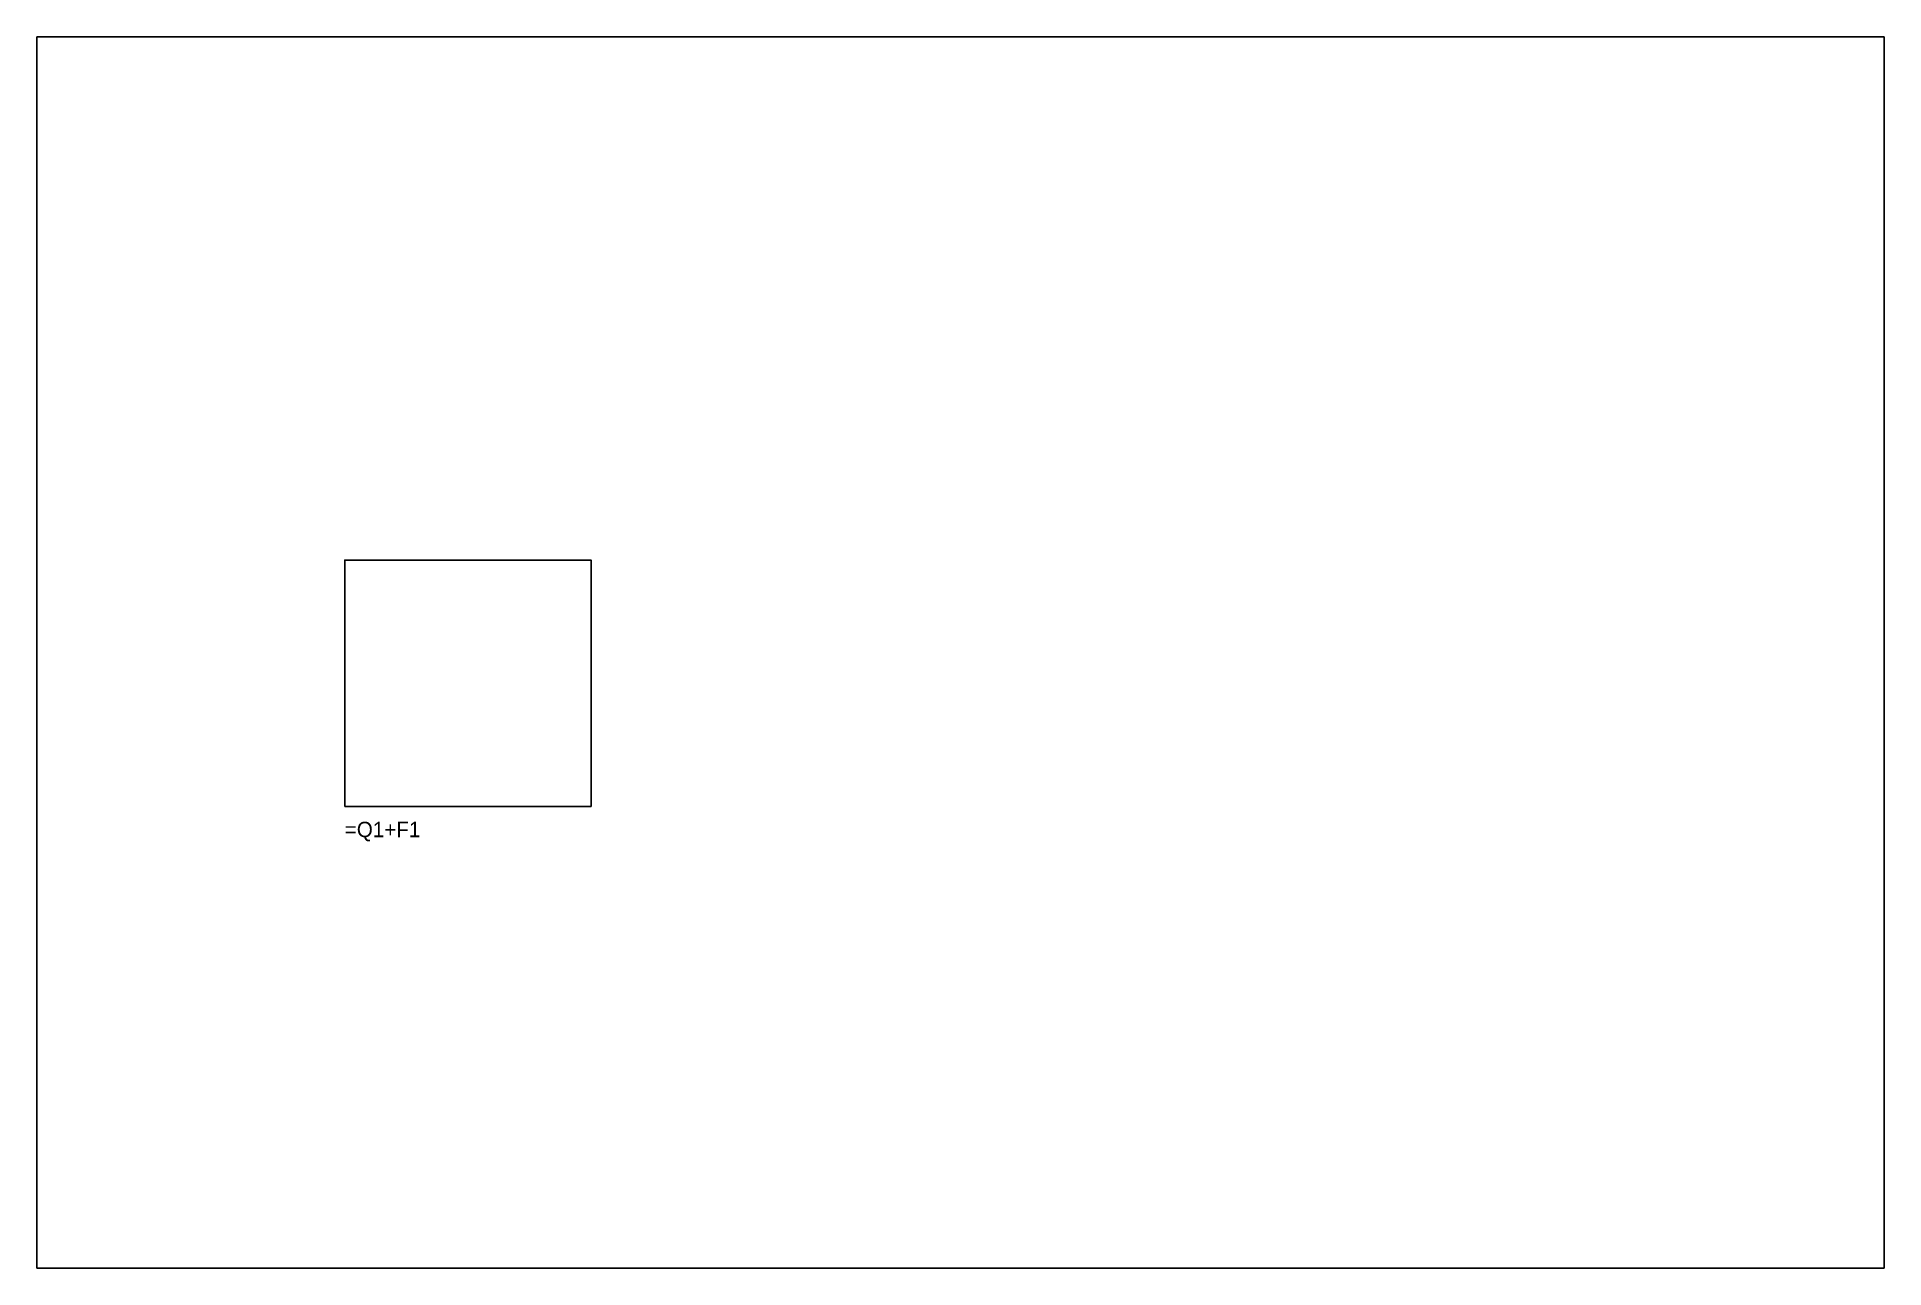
# Model space of a CAD drawing. Header units: millimetres. Extents: x 0 to 600, y 0 to 400.
import ezdxf

# ---------------------------------------------------------------- set-up
doc = ezdxf.new("R2010")
doc.units = ezdxf.units.MM

# ---------------------------------------------------------------- blocks, each defined once
blk = doc.blocks.new('MCB')
at = {"layer": 'DEVICE'}
blk.add_lwpolyline([(0, 0), (80, 0), (80, 80), (0, 80)], close=True, dxfattribs=at)
blk.add_attdef('TAG', (0, -10), '', height=5)

msp = doc.modelspace()

# ---------------------------------------------------------------- linework, layer by layer
at = {"layer": 'PANEL'}
msp.add_lwpolyline([(0, 0), (600, 0), (600, 400), (0, 400)], close=True, dxfattribs=at)

# ---------------------------------------------------------------- block references
at = {"layer": 'DEVICE'}
ref = msp.add_blockref('MCB', (100, 150), dxfattribs=at)
ref.add_attrib('TAG', '=Q1+F1', (100, 140), dxfattribs={"height": 5})

doc.saveas('drawing.dxf')
